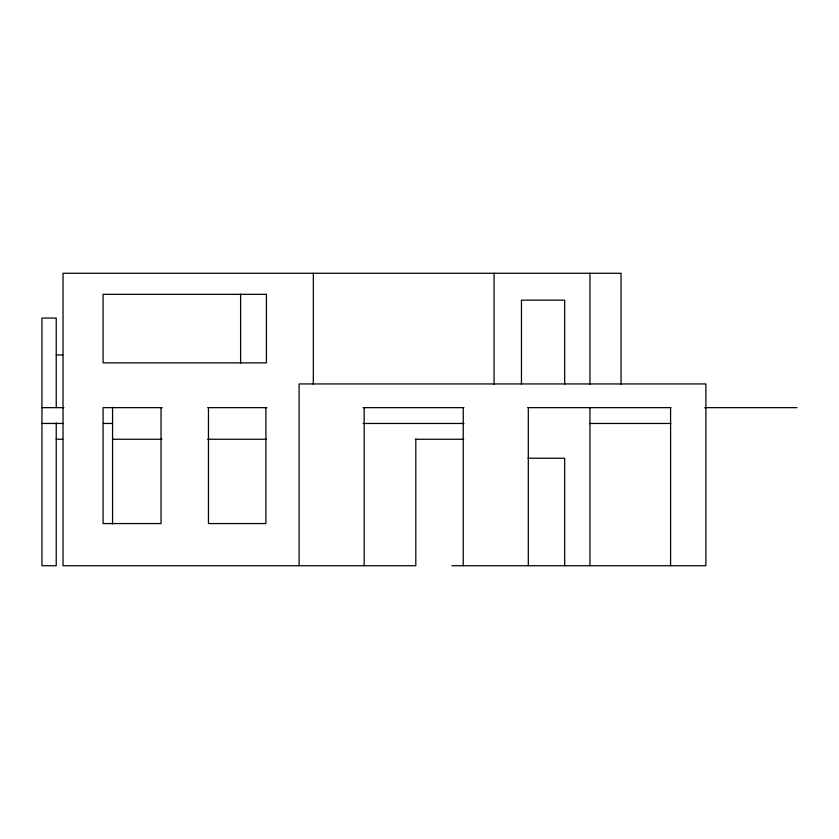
<?xml version="1.0" encoding="UTF-8"?>
<svg xmlns="http://www.w3.org/2000/svg" width="839" height="839" viewBox="0 0 839 839"><rect width="100%" height="100%" fill="white"/><g stroke="black" fill="none" stroke-linecap="round" stroke-linejoin="round"><path stroke-width="1.26" d="M56.234 354.949L62.768 354.949M41.95 407.649L63.89 407.649M162.126 407.649L103.071 407.649L103.071 523.567L161.036 523.567L161.036 407.649M207.694 407.649L266.959 407.649M363.067 407.649L463.915 407.649M527.752 407.649L670.875 407.649M704.676 407.649L797.05 407.649M41.95 423.454L62.873 423.454M103.407 423.454L112.562 423.454M363.088 423.454L463.936 423.454M589.429 423.454L670.812 423.454M56.234 439.258L62.768 439.258M112.384 439.258L162 439.258M207.694 439.258L266.456 439.258M415.326 439.258L463.663 439.258M528.014 458.23L564.668 458.23L564.668 565.727M451.906 565.727L705.893 565.727L705.893 383.937L299.093 383.937L299.093 565.727M670.581 407.649L670.581 565.727M621.049 384.157L621.049 273.273L63.03 273.273L63.03 565.727L415.808 565.727L415.808 439.258M589.964 273.273L589.964 384.252M589.964 407.649L589.964 565.727M564.668 384.052L564.668 300.152L521.459 300.152L521.459 384.052M528.308 407.649L528.308 565.727M494.066 273.273L494.066 384.272M463.233 407.649L463.233 565.727M364.168 407.649L364.168 565.727M313.325 273.273L313.325 384.272M265.9 407.649L265.9 523.567L208.46 523.567L208.46 407.649M240.604 294.143L240.604 363.287M112.562 407.314L112.562 523.956M56.234 407.649L56.234 318.065L41.95 318.065L41.95 565.727L56.234 565.727L56.234 422.825M266.424 294.353L103.071 294.353L103.071 362.857L266.424 362.857L266.424 294.353"/></g></svg>
